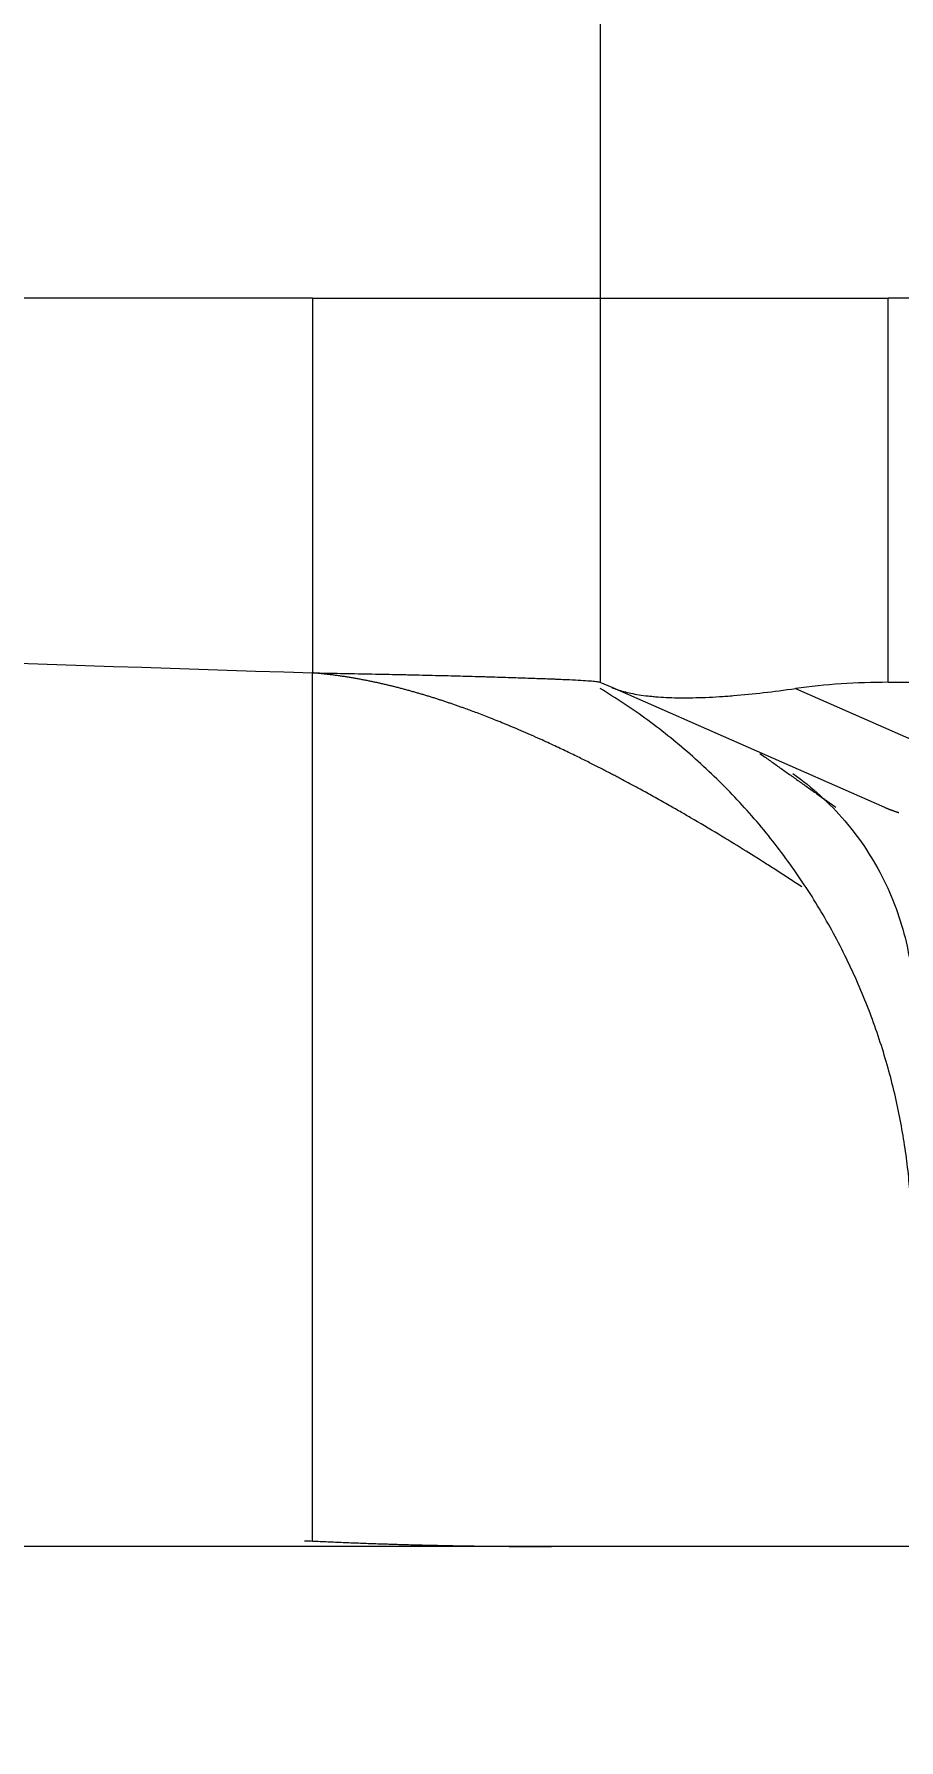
# Model space of a CAD drawing. Extents: x 2340 to 3468, y 0 to 827.
# Drawn here: x 2555.89 to 2573.92, y 251.16 to 286.68 of the extents above; entities that cross this region are included whole.
import ezdxf
from ezdxf import colors
from ezdxf.entities.mleader import LeaderData, LeaderLine
from ezdxf.math import Vec2, Vec3

# ---------------------------------------------------------------- set-up
doc = ezdxf.new("R2010")
doc.units = 0
doc.header["$LTSCALE"] = 3
doc.header["$MEASUREMENT"] = 0
doc.layers.get('0').update_dxf_attribs({"linetype": 'CONTINUOUS'})
doc.layers.add('1', color=7, linetype='CONTINUOUS')
doc.styles.get("Standard").update_dxf_attribs({"font": 'SYMBOL'})

msp = doc.modelspace()

# ---------------------------------------------------------------- linework, layer by layer
at = {"layer": '1', "color": 7, "linetype": 'Continuous', "lineweight": 18}
for p, q in [((2567.696, 320.382), (2567.696, 281.182)), ((2561.696, 281.182), (2482.196, 281.182)), ((2561.696, 281.182), (2567.696, 281.182)), ((2567.696, 281.182), (2573.696, 281.182)), ((2567.696, 281.182), (2567.696, 273.182)), ((2602.696, 281.182), (2573.696, 281.182)), ((2567.943, 273.074), (2567.696, 273.182)), ((2573.629, 270.578), (2567.943, 273.074)), ((2602.696, 273.182), (2573.696, 273.182)), ((2574.196, 255.182), (2561.696, 255.182))]:
    msp.add_line(p, q, dxfattribs=at)
at = {"layer": '1', "color": 7, "linetype": 'Continuous', "lineweight": 13}
for p, q in [((2573.696, 273.182), (2573.696, 281.182)), ((2571.765, 273.053), (2577.397, 270.58))]:
    msp.add_line(p, q, dxfattribs=at)
at = {"layer": '1', "color": 7, "linetype": 'Continuous', "lineweight": 18}
msp.add_ellipse((2573.696, 270.745), major_axis=(6, 0), ratio=0.40623, start_param=1.570796, end_param=1.898514, dxfattribs=at)
at = {"layer": '1', "color": 7, "linetype": 'Continuous', "lineweight": 13}
msp.add_open_spline([(2561.696, 281.182), (2561.696, 278.581), (2561.696, 275.98), (2561.696, 273.379)], degree=3, dxfattribs=at)
at = {"layer": '1', "color": 7, "linetype": 'Continuous', "lineweight": 18}
for points, knots in [([(2511.255, 275.033), (2515.434, 274.896), (2519.613, 274.759), (2530.11, 274.415), (2536.427, 274.208), (2549.061, 273.793), (2555.379, 273.586), (2561.696, 273.379)], [0, 0, 0, 0, 0.24855, 0.24855, 0.624275, 0.624275, 1, 1, 1, 1]), ([(2561.696, 255.295), (2561.696, 255.302), (2561.696, 255.395), (2561.696, 255.58), (2561.696, 255.96), (2561.696, 256.425), (2561.696, 257.109), (2561.696, 258.462), (2561.696, 260.207), (2561.696, 262.512), (2561.696, 264.971), (2561.696, 267.257), (2561.696, 269.758), (2561.696, 271.054), (2561.696, 272.061), (2561.696, 272.521), (2561.696, 273.094), (2561.696, 273.332), (2561.696, 273.379)], [0, 0, 0, 0, 0.005618, 0.071911, 0.090851, 0.138203, 0.204495, 0.242376, 0.393901, 0.469664, 0.545426, 0.696951, 0.734832, 0.848476, 0.867417, 0.900563, 0.933709, 1, 1, 1, 1]), ([(2571.901, 268.92), (2571.811, 268.979), (2571.636, 269.094), (2571.38, 269.26), (2571.063, 269.463), (2570.659, 269.717), (2570.142, 270.032), (2569.701, 270.293), (2569.347, 270.498), (2569.087, 270.646), (2568.811, 270.801), (2568.549, 270.945), (2568.335, 271.06), (2568.179, 271.144), (2568.08, 271.196), (2568.004, 271.236), (2567.931, 271.274), (2567.839, 271.322), (2567.741, 271.373), (2567.637, 271.426), (2567.528, 271.481), (2567.412, 271.539), (2567.291, 271.599), (2567.165, 271.661), (2567.032, 271.725), (2566.894, 271.791), (2566.75, 271.859), (2566.6, 271.929), (2566.364, 272.036), (2566.06, 272.17), (2565.702, 272.32), (2565.385, 272.447), (2565.11, 272.552), (2564.916, 272.623), (2564.79, 272.668), (2564.716, 272.694), (2564.643, 272.72), (2564.568, 272.745), (2564.494, 272.77), (2564.419, 272.795), (2564.344, 272.82), (2564.269, 272.844), (2564.193, 272.868), (2564.117, 272.891), (2564.04, 272.915), (2563.964, 272.937), (2563.886, 272.96), (2563.809, 272.982), (2563.731, 273.004), (2563.653, 273.025), (2563.575, 273.046), (2563.496, 273.067), (2563.417, 273.087), (2563.338, 273.107), (2563.259, 273.126), (2563.179, 273.144), (2563.099, 273.163), (2563.018, 273.18), (2562.937, 273.197), (2562.856, 273.214), (2562.775, 273.23), (2562.693, 273.245), (2562.612, 273.26), (2562.529, 273.274), (2562.447, 273.288), (2562.365, 273.301), (2562.282, 273.313), (2562.199, 273.325), (2562.115, 273.336), (2562.032, 273.346), (2561.948, 273.355), (2561.864, 273.364), (2561.78, 273.372), (2561.724, 273.377), (2561.696, 273.379)], [0, 0, 0, 0, 0.026971, 0.052604, 0.076782, 0.12193, 0.173219, 0.230652, 0.252535, 0.278177, 0.307579, 0.334273, 0.355314, 0.370692, 0.380419, 0.38451, 0.392973, 0.402003, 0.411597, 0.421755, 0.432476, 0.443757, 0.455598, 0.467999, 0.480959, 0.494479, 0.508557, 0.523196, 0.538396, 0.577315, 0.612142, 0.642902, 0.6696, 0.692229, 0.699326, 0.706454, 0.713613, 0.720804, 0.728025, 0.735279, 0.742563, 0.749879, 0.757226, 0.764604, 0.772013, 0.779454, 0.786925, 0.794428, 0.801961, 0.809526, 0.817121, 0.824747, 0.832403, 0.84009, 0.847808, 0.855555, 0.863333, 0.871141, 0.878979, 0.886847, 0.894744, 0.902671, 0.910627, 0.918612, 0.926626, 0.934668, 0.942738, 0.950837, 0.958963, 0.967117, 0.975298, 0.983506, 0.99174, 1, 1, 1, 1]), ([(2561.696, 273.379), (2561.894, 273.376), (2562.091, 273.372), (2562.48, 273.366), (2562.867, 273.358), (2563.247, 273.351), (2563.482, 273.346), (2563.529, 273.345), (2563.623, 273.343), (2563.67, 273.342), (2563.81, 273.339), (2563.901, 273.336), (2564.174, 273.33), (2564.528, 273.322), (2564.863, 273.313), (2565.107, 273.306), (2565.188, 273.304), (2565.306, 273.3), (2565.346, 273.299), (2565.424, 273.297), (2565.462, 273.296), (2565.653, 273.29), (2565.799, 273.285), (2566.076, 273.276), (2566.338, 273.267), (2566.572, 273.258), (2566.709, 273.253), (2566.736, 273.252), (2566.789, 273.25), (2566.815, 273.248), (2566.891, 273.245), (2566.94, 273.243), (2567.079, 273.237), (2567.246, 273.228), (2567.378, 273.22), (2567.464, 273.214), (2567.49, 273.212), (2567.539, 273.208), (2567.56, 273.206), (2567.619, 273.2), (2567.677, 273.193), (2567.696, 273.186), (2567.696, 273.182)], [0, 0, 0, 0, 0.0625, 0.0625, 0.125, 0.1875, 0.1875, 0.203125, 0.203125, 0.21875, 0.21875, 0.25, 0.25, 0.3125, 0.375, 0.375, 0.40625, 0.40625, 0.421875, 0.421875, 0.4375, 0.4375, 0.5, 0.5, 0.5625, 0.625, 0.625, 0.640625, 0.640625, 0.65625, 0.65625, 0.6875, 0.6875, 0.75, 0.8125, 0.8125, 0.84375, 0.84375, 0.875, 0.875, 0.9375, 1, 1, 1, 1]), ([(2567.943, 273.074), (2568.011, 273.044), (2568.092, 273.016), (2568.28, 272.966), (2568.387, 272.943), (2568.566, 272.915), (2568.629, 272.906), (2568.729, 272.895), (2568.763, 272.892), (2568.832, 272.885), (2568.868, 272.882), (2569.049, 272.869), (2569.204, 272.862), (2569.534, 272.859), (2569.709, 272.862), (2569.987, 272.873), (2570.082, 272.878), (2570.278, 272.89), (2570.377, 272.898), (2570.68, 272.923), (2570.888, 272.944), (2571.317, 272.993), (2571.538, 273.021), (2571.765, 273.053)], [0, 0, 0, 0, 0.125, 0.125, 0.25, 0.25, 0.3125, 0.3125, 0.34375, 0.34375, 0.375, 0.375, 0.5, 0.5, 0.625, 0.625, 0.6875, 0.6875, 0.75, 0.75, 0.875, 0.875, 1, 1, 1, 1]), ([(2571.712, 271.286), (2572.118, 270.995), (2572.841, 270.336), (2573.661, 269.096), (2574.142, 267.719), (2574.236, 266.781), (2574.23, 266.31)], [0, 0, 0, 0, 0.253611, 0.509806, 0.760881, 1, 1, 1, 1]), ([(2573.629, 270.578), (2573.636, 270.575), (2573.649, 270.569), (2573.669, 270.561), (2573.689, 270.552), (2573.709, 270.544), (2573.73, 270.536), (2573.75, 270.528), (2573.771, 270.521), (2573.792, 270.513), (2573.813, 270.506), (2573.835, 270.498), (2573.856, 270.491), (2573.878, 270.484), (2573.899, 270.477), (2573.914, 270.473), (2573.922, 270.47), (2573.923, 270.47)], [0, 0, 0, 0, 0.072126, 0.144088, 0.215888, 0.287526, 0.359003, 0.430319, 0.501476, 0.572475, 0.643315, 0.713999, 0.784526, 0.854897, 0.925114, 0.995177, 1, 1, 1, 1])]:
    msp.add_open_spline(points, degree=3, knots=knots, dxfattribs=at)
msp.add_rational_spline([(2574.196, 261.511), (2574.196, 266.246), (2571.906, 270.502), (2567.696, 273.055)], [1.14001749561, 1.00773751695, 0.969185072185, 1.02436016132], degree=3, dxfattribs=at)
for points, degree in [([(2571.021, 271.703), (2572.61, 270.579)], 1), ([(2561.696, 255.182), (2544.882, 255.182), (2528.069, 255.182), (2511.255, 255.182)], 3), ([(2561.535, 255.306), (2564.104, 255.181), (2566.683, 255.186)], 2)]:
    msp.add_open_spline(points, degree=degree, dxfattribs=at)

# ---------------------------------------------------------------- leaders
at = {"ltscale": 0.5}
ml = msp.add_multileader_mtext('Standard', dxfattribs=at)
ml.set_content('G1/2-14TH', color=256)
ml.set_leader_properties(color=5)
ml.build(insert=Vec2(0, 0))
ml.multileader.update_dxf_attribs({"text_left_attachment_type": 6, "text_right_attachment_type": 6, "dogleg_length": 0.36, "arrow_head_size": 5})
ctx = ml.context
ctx.base_point, ctx.char_height, ctx.arrow_head_size, ctx.landing_gap_size, ctx.plane_origin = Vec3(2481.606, 174.156), 10, 5, 0.09, Vec3(2466.068, 136.247)
ctx.left_attachment, ctx.right_attachment, ctx.text_align_type = 6, 6, 2
notes = []
notes.append((ctx, [(1, (1, 1, 0), (2554.449, 174.156), (-1, 0), 0.36, [(0, [(2580.977, 251.182)], 0, [])])]))
ctx.mtext.insert, ctx.mtext.alignment, ctx.mtext.flow_direction = Vec3(2553.999, 186.156), 3, 5
for ctx, leaders in notes:
    for number, flags, end, landing, length, lines in leaders:
        leader = LeaderData()
        leader.index, (leader.has_last_leader_line, leader.has_dogleg_vector, leader.attachment_direction) = number, flags
        leader.last_leader_point, leader.dogleg_vector, leader.dogleg_length = Vec3(end), Vec3(landing), length
        for number, points, colour, breaks in lines:
            line = LeaderLine()
            line.index, line.vertices, line.color, line.breaks = number, Vec3.list(points), colors.encode_raw_color(colour), breaks
            leader.lines.append(line)
        ctx.leaders.append(leader)

doc.saveas('drawing.dxf')
